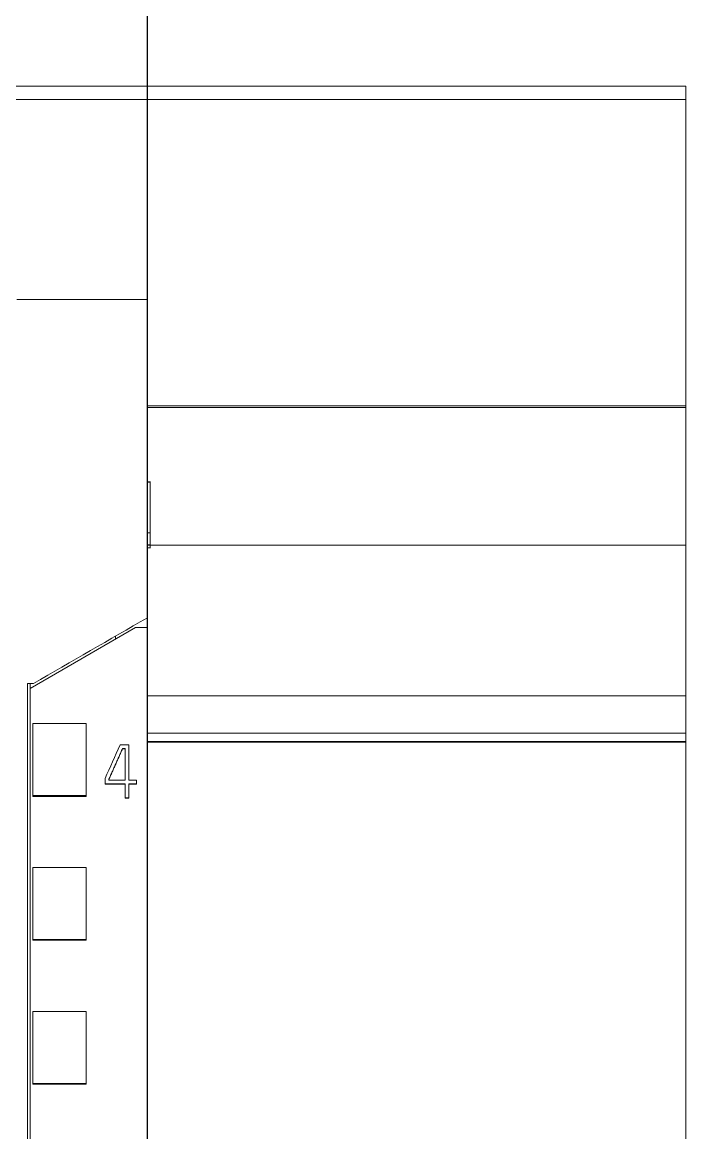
# Model space of a CAD drawing. Header units: millimetres. Extents: x 1359 to 3577, y 1336 to 3557.
# Drawn here: x 2884.87 to 2909.77, y 3022.28 to 3063.96 of the extents above; entities that cross this region are included whole.
import ezdxf

# ---------------------------------------------------------------- set-up
doc = ezdxf.new("R2010")
doc.units = ezdxf.units.MM
doc.layers.add('000-PI-Oprema', color=30, linetype='Continuous', lineweight=5)
doc.layers.add('002-PI-Kabelska kanalica', color=150, linetype='Continuous')

msp = doc.modelspace()

# ---------------------------------------------------------------- linework, layer by layer
msp.add_line((2889.571, 2980.678), (2889.571, 3096.864))
at = {"layer": '000-PI-Oprema', "color": 0, "linetype": 'ByBlock', "lineweight": 0}
for p, q in [((2889.571, 3053.556), (2884.671, 3053.556)), ((2889.684, 3046.706), (2889.571, 3046.706)), ((2889.684, 3046.7), (2889.571, 3046.7)), ((2889.671, 3044.791), (2889.571, 3044.791)), ((2889.671, 3044.791), (2889.671, 3044.341)), ((2889.671, 3044.341), (2889.571, 3044.341)), ((2889.571, 3044.231), (2889.684, 3044.231)), ((2889.571, 3044.228), (2889.684, 3044.228)), ((2889.571, 3041.518), (2889.571, 3041.237)), ((2885.171, 3038.956), (2889.121, 3041.237)), ((2889.571, 3041.237), (2889.121, 3041.237)), ((2889.571, 3041.237), (2889.571, 2927.819)), ((2888.371, 3040.804), (2888.371, 3040.921)), ((2885.071, 3039.142), (2885.293, 3039.142)), ((2885.293, 3039.142), (2885.071, 3039.142)), ((2885.171, 3039.142), (2885.171, 3038.956)), ((2885.171, 2930.141), (2885.171, 3038.956)), ((2885.271, 3034.939), (2885.271, 3037.642)), ((2885.271, 3037.642), (2887.271, 3037.642)), ((2887.271, 3034.939), (2887.271, 3037.642)), ((2888.542, 3036.835), (2888.872, 3036.835)), ((2888.872, 3036.835), (2888.872, 3035.511)), ((2888.634, 3036.697), (2888.634, 3036.691)), ((2888.731, 3036.697), (2888.634, 3036.697)), ((2888.634, 3036.691), (2888.731, 3036.691)), ((2888.731, 3035.511), (2888.731, 3036.697)), ((2887.982, 3035.373), (2887.982, 3035.577)), ((2888.121, 3035.547), (2888.121, 3035.511)), ((2887.982, 3035.373), (2887.982, 3035.367)), ((2888.731, 3035.373), (2887.982, 3035.373)), ((2887.982, 3035.367), (2888.731, 3035.367)), ((2888.121, 3035.511), (2888.731, 3035.511)), ((2888.731, 3034.846), (2888.731, 3035.373)), ((2888.872, 3035.511), (2889.166, 3035.511)), ((2888.872, 3035.373), (2888.872, 3034.846)), ((2889.166, 3035.373), (2888.872, 3035.373)), ((2888.872, 3035.367), (2889.166, 3035.367)), ((2889.166, 3035.511), (2889.166, 3035.373)), ((2889.166, 3035.373), (2889.166, 3035.367)), ((2885.271, 3034.905), (2885.271, 3034.939)), ((2885.271, 3034.939), (2887.271, 3034.939)), ((2885.271, 3034.905), (2887.271, 3034.905)), ((2887.271, 3034.905), (2887.271, 3034.939)), ((2888.731, 3034.846), (2888.731, 3034.84)), ((2888.872, 3034.846), (2888.731, 3034.846)), ((2888.731, 3034.84), (2888.872, 3034.84)), ((2888.872, 3034.846), (2888.872, 3034.84)), ((2885.271, 3029.537), (2885.271, 3032.241)), ((2885.271, 3032.241), (2887.271, 3032.241)), ((2887.271, 3029.537), (2887.271, 3032.241)), ((2885.271, 3029.505), (2885.271, 3029.537)), ((2885.271, 3029.537), (2887.271, 3029.537)), ((2885.271, 3029.505), (2887.271, 3029.505)), ((2887.271, 3029.505), (2887.271, 3029.537)), ((2885.271, 3024.136), (2885.271, 3026.839)), ((2885.271, 3026.839), (2887.271, 3026.839)), ((2887.271, 3024.136), (2887.271, 3026.839)), ((2885.271, 3024.105), (2885.271, 3024.136)), ((2885.271, 3024.136), (2887.271, 3024.136)), ((2885.271, 3024.105), (2887.271, 3024.105)), ((2887.271, 3024.105), (2887.271, 3024.136))]:
    msp.add_line(p, q, dxfattribs=at)
at = {"layer": '000-PI-Oprema', "color": 7, "linetype": 'Continuous', "lineweight": 13}
msp.add_ellipse((2865.858, 2926.606), major_axis=(432.572, 977.483), ratio=0.022444, start_param=1.467725, end_param=1.469021, dxfattribs=at)
at = {"layer": '000-PI-Oprema', "color": 0, "linetype": 'ByBlock', "lineweight": 0}
for points, knots in [([(2889.571, 3053.556), (2889.571, 3052.471), (2889.571, 3048.866), (2889.571, 3044.884), (2889.571, 3041.987), (2889.571, 3041.612)], [0, 0, 0, 0, 0.272684, 0.906013, 1, 1, 1, 1]), ([(2889.671, 3046.706), (2889.671, 3046.706), (2889.671, 3046.694), (2889.671, 3046.644), (2889.671, 3046.552), (2889.671, 3046.41), (2889.671, 3046.201), (2889.671, 3045.972), (2889.671, 3045.748), (2889.671, 3045.553), (2889.671, 3045.421), (2889.671, 3045.327), (2889.671, 3045.238), (2889.671, 3045.152), (2889.671, 3045.066), (2889.671, 3044.986), (2889.671, 3044.889), (2889.671, 3044.799), (2889.671, 3044.738), (2889.671, 3044.703), (2889.671, 3044.682), (2889.671, 3044.671), (2889.671, 3044.667), (2889.671, 3044.678), (2889.671, 3044.719), (2889.671, 3044.762), (2889.671, 3044.788)], [0, 0, 0, 0, 0.054923, 0.109157, 0.158857, 0.213508, 0.264907, 0.320314, 0.369873, 0.418461, 0.471704, 0.5026, 0.551052, 0.617218, 0.660884, 0.691286, 0.712023, 0.730248, 0.751802, 0.781189, 0.80362, 0.828627, 0.856379, 0.904145, 0.9524, 1, 1, 1, 1]), ([(2889.671, 3044.341), (2889.671, 3044.317), (2889.671, 3044.276), (2889.671, 3044.237), (2889.671, 3044.228), (2889.671, 3044.228), (2889.671, 3044.228)], [0, 0, 0, 0, 0.351048, 0.67786, 0.983317, 1, 1, 1, 1]), ([(2885.071, 2929.856), (2885.071, 2933.196), (2885.071, 2941.161), (2885.071, 2953.801), (2885.071, 2969.287), (2885.071, 2983.582), (2885.071, 2997.792), (2885.071, 3012.358), (2885.071, 3026.528), (2885.071, 3036.098), (2885.071, 3039.142)], [0, 0, 0, 0, 0.091483, 0.21812, 0.346206, 0.515858, 0.610111, 0.736264, 0.916066, 1, 1, 1, 1]), ([(2888.634, 3036.697), (2888.623, 3036.673), (2888.613, 3036.649), (2888.592, 3036.601), (2888.581, 3036.577), (2888.549, 3036.505), (2888.528, 3036.457), (2888.486, 3036.361), (2888.464, 3036.313), (2888.422, 3036.217), (2888.4, 3036.169), (2888.357, 3036.074), (2888.336, 3036.026), (2888.293, 3035.93), (2888.271, 3035.882), (2888.229, 3035.786), (2888.207, 3035.738), (2888.175, 3035.666), (2888.164, 3035.642), (2888.148, 3035.606), (2888.143, 3035.594), (2888.132, 3035.571), (2888.126, 3035.559), (2888.121, 3035.547)], [0, 0, 0, 0, 0.0625, 0.0625, 0.125, 0.125, 0.25, 0.25, 0.375, 0.375, 0.5, 0.5, 0.625, 0.625, 0.75, 0.75, 0.875, 0.875, 0.9375, 0.9375, 0.96875, 0.96875, 1, 1, 1, 1]), ([(2888.121, 3035.541), (2888.126, 3035.552), (2888.132, 3035.564), (2888.143, 3035.588), (2888.148, 3035.6), (2888.164, 3035.636), (2888.175, 3035.66), (2888.207, 3035.732), (2888.229, 3035.78), (2888.271, 3035.876), (2888.293, 3035.924), (2888.336, 3036.02), (2888.357, 3036.067), (2888.4, 3036.163), (2888.422, 3036.211), (2888.464, 3036.307), (2888.486, 3036.355), (2888.528, 3036.451), (2888.549, 3036.499), (2888.581, 3036.571), (2888.592, 3036.595), (2888.613, 3036.643), (2888.623, 3036.667), (2888.634, 3036.691)], [0, 0, 0, 0, 0.03125, 0.03125, 0.0625, 0.0625, 0.125, 0.125, 0.25, 0.25, 0.375, 0.375, 0.5, 0.5, 0.625, 0.625, 0.75, 0.75, 0.875, 0.875, 0.9375, 0.9375, 1, 1, 1, 1])]:
    msp.add_open_spline(points, degree=3, knots=knots, dxfattribs=at)
msp.add_open_spline([(2889.571, 3041.612), (2888.145, 3040.789), (2886.719, 3039.965), (2885.293, 3039.142)], degree=3, dxfattribs=at)
at = {"layer": '002-PI-Kabelska kanalica', "color": 0, "linetype": 'ByBlock', "lineweight": 0}
for p, q in [((2909.771, 3061.556), (2531.571, 3061.556)), ((2909.771, 3061.556), (2909.771, 3061.056)), ((2909.771, 3061.056), (2531.571, 3061.056)), ((2909.771, 3061.056), (2909.771, 3049.556)), ((2909.771, 3049.556), (2889.571, 3049.556)), ((2909.771, 3049.495), (2889.571, 3049.495)), ((2909.771, 3049.495), (2909.771, 3049.556)), ((2909.771, 3049.495), (2909.771, 3044.332)), ((2909.771, 3044.332), (2889.571, 3044.332)), ((2909.771, 3044.332), (2909.771, 3038.674)), ((2909.771, 3038.674), (2889.571, 3038.674)), ((2909.771, 3038.674), (2909.771, 3037.279)), ((2909.771, 3037.279), (2889.571, 3037.279)), ((2909.771, 3037.279), (2909.771, 3036.965)), ((2909.771, 3036.965), (2889.571, 3036.965)), ((2889.571, 3036.944), (2909.771, 3036.944)), ((2909.771, 3036.944), (2909.771, 3036.965)), ((2909.771, 3036.944), (2909.771, 2991.706))]:
    msp.add_line(p, q, dxfattribs=at)

doc.saveas('drawing.dxf')
